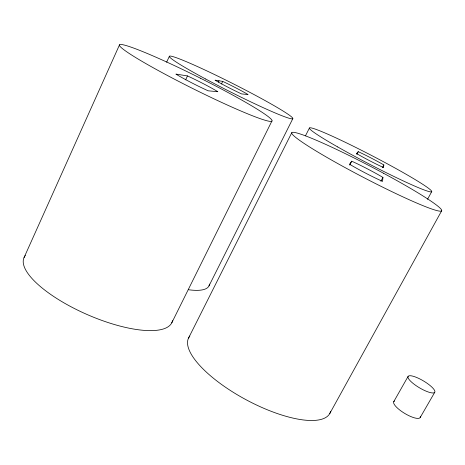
<?xml version="1.0" encoding="UTF-8"?>
<svg xmlns="http://www.w3.org/2000/svg" width="465" height="465" viewBox="0 0 465 465"><rect width="100%" height="100%" fill="white"/><g stroke="black" fill="none" stroke-linecap="round" stroke-linejoin="round"><path stroke-width="0.7" d="M382.933 177.415L382.561 181.379A30.056 2.308 27.5 0 1 349.558 164.232L351.726 161.204A30.056 2.308 27.5 0 1 382.933 177.415L380.887 181.263M383.619 166.185L383.41 167.505A24.546 1.54 27.4 0 1 356.591 153.572L358.259 151.671A24.546 1.54 27.4 0 1 383.887 164.976L382.939 167.464M24.087 257.505L119.493 44.884M166.627 62.2L169.365 56.282M185.645 79.841L187.482 75.923A30.295 2.244 26.5 0 1 217.841 91.71L208.146 90.803A30.295 2.244 26.5 0 1 175.91 74.092L187.482 75.923M218.399 82.113L219.021 80.817L222.723 81.387A24.628 1.511 26.8 0 1 248.072 94.534L241.579 93.93A24.628 1.511 26.8 0 1 215.063 80.172L219.021 80.817M221.48 83.985L222.723 81.387M171.777 322.82L271.926 120.981M208.994 285.894L292.822 118.639M188.534 338.084L291.793 132.676M305.47 135.827L309.411 128.049M349.709 165.063L351.726 161.204M356.806 153.909L357.48 152.625M356.922 154.235L358.259 151.671M382.532 167.534L383.887 164.976M427.55 199.276L431.764 191.563M329.743 413.583L441.674 210.779M393.768 401.644L408.084 376.435M420.174 417.547L434.781 392.245A15.514 3.976 30.7 0 0 416.704 377.499A15.514 3.976 30.7 0 0 412.85 383.218A15.514 3.976 30.7 0 0 434.746 392.303M209.413 284.696A66.175 18.338 25 0 1 188.308 289.707M209.517 284.051A66.175 18.338 25 0 1 209.477 284.377M420.319 416.373A15.409 4.441 31.1 0 1 404.992 413.588A15.409 4.441 31.1 0 1 394.512 401.022M172.532 320.641A80.747 26.79 23.6 0 1 87.641 314.753A80.747 26.79 23.6 0 1 24.79 256.256M25.069 255.86A80.747 26.79 23.6 0 1 25.372 255.477M330.656 411.327A80.067 27.569 28.2 0 1 246.619 400.028A80.067 27.569 28.2 0 1 189.83 336.055M200.456 78.225L199.247 77.62A85.182 6.336 26.5 0 0 122.173 44.599A85.182 6.336 26.5 0 0 159.762 71.354L161.059 72.063A85.182 6.336 26.5 0 0 269.276 121.272A85.182 6.336 26.5 0 0 200.456 78.225M383.404 173.189L382.242 172.562A84.508 6.522 27.5 0 0 293.868 132.351A84.508 6.522 27.5 0 0 346.489 168.359L347.884 169.115A84.508 6.522 27.5 0 0 439.617 211.127A84.508 6.522 27.5 0 0 383.404 173.189M205.629 78.998L204.571 78.434A69.157 4.255 26.8 0 1 195.73 65.78A69.157 4.255 26.8 0 1 292.584 117.941A69.157 4.255 26.8 0 1 205.629 78.998M337.683 146.934A68.93 4.342 27.5 0 0 431.729 191.632A68.93 4.342 27.5 0 0 342.339 140.878A68.93 4.342 27.5 0 0 337.683 146.934"/></g></svg>
